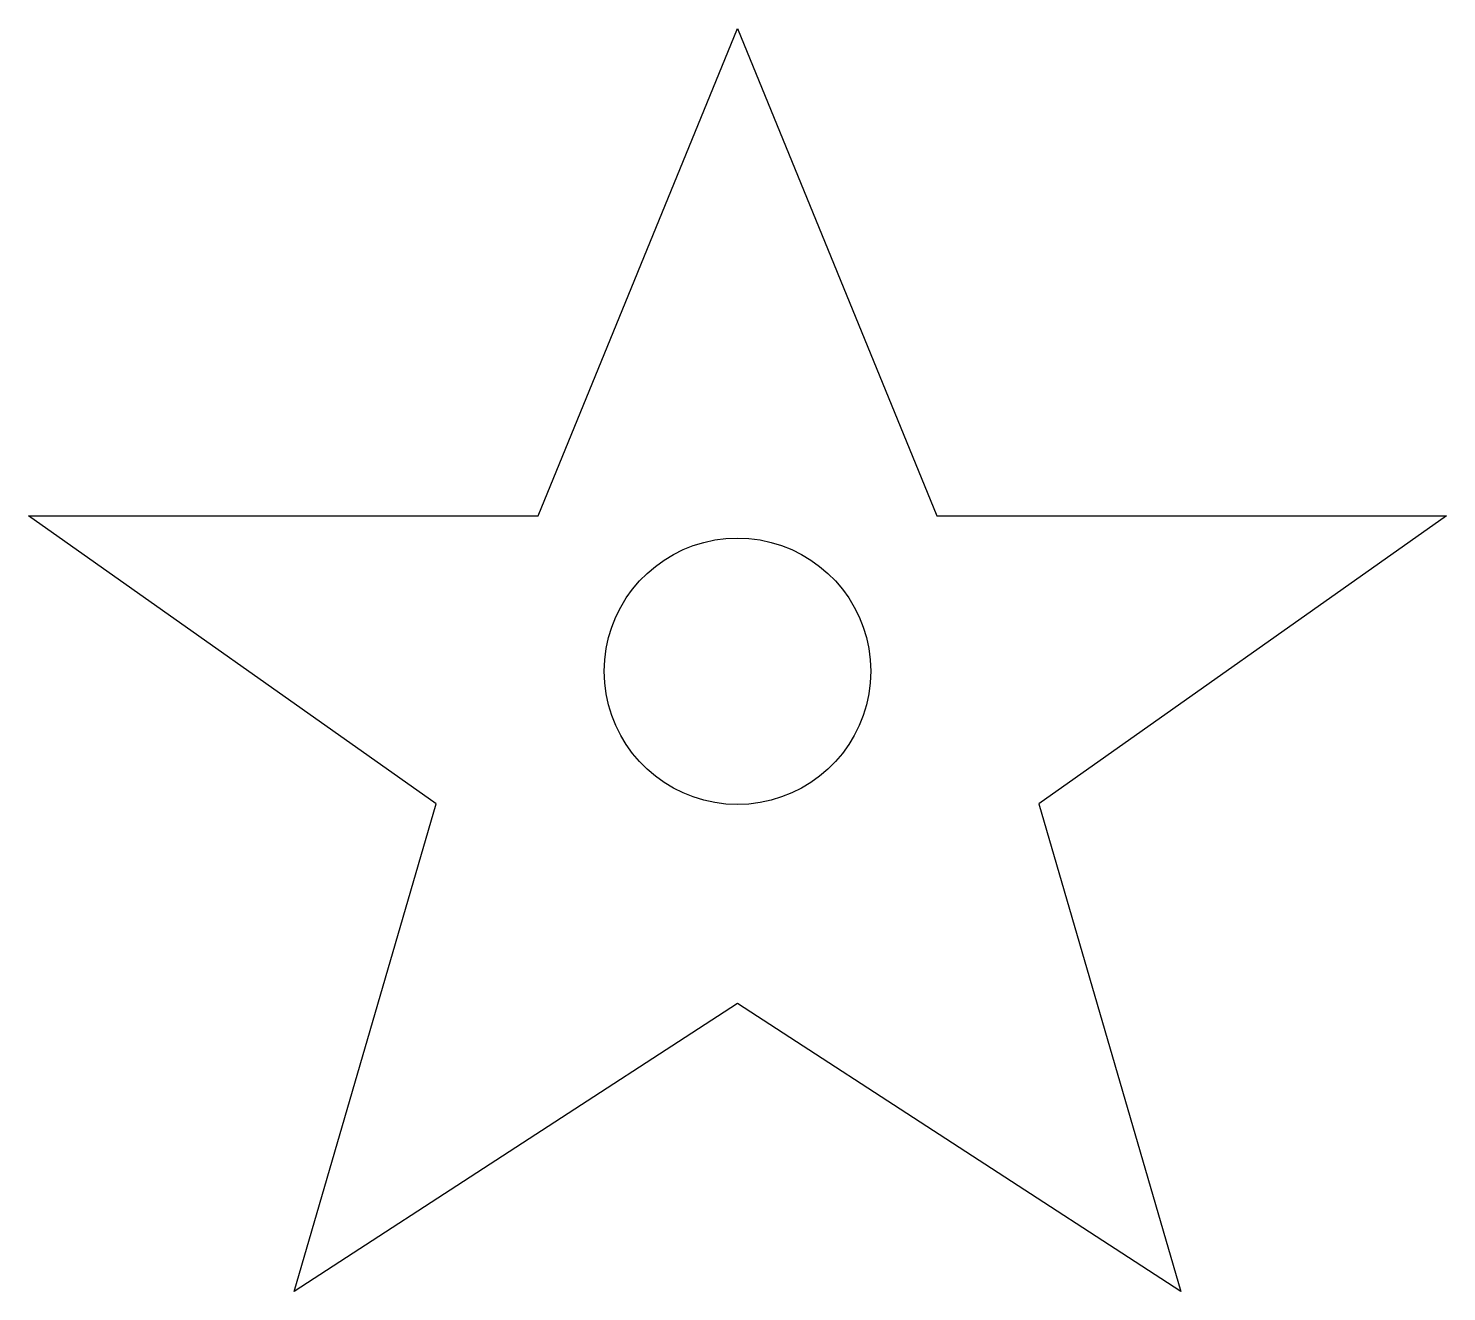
# Model space of a CAD drawing. Header units: millimetres. Extents: x 47 to 153, y 18 to 113.
import ezdxf

# ---------------------------------------------------------------- set-up
doc = ezdxf.new("R2010")
doc.units = ezdxf.units.MM
doc.layers.add('CUSTOM_INK_FFFFFF', color=1, linetype='CONTINUOUS')

msp = doc.modelspace()

# ---------------------------------------------------------------- linework, layer by layer
at = {"layer": 'CUSTOM_INK_FFFFFF'}
for points in [[(100.0433, 113.3867), (115.0633, 76.6667), (153.47, 76.6667), (122.75, 54.9633), (133.4333, 18.23), (100.0433, 39.9367), (66.65, 18.23), (77.3333, 54.9633), (46.6133, 76.6667), (85.02, 76.6667)], [(110.0767, 64.96), (110.0398, 64.094), (109.9313, 63.2484), (109.7542, 62.4263), (109.5113, 61.6307), (109.2059, 60.8646), (108.8408, 60.131), (108.4192, 59.4329), (107.9439, 58.7734), (107.418, 58.1554), (106.8446, 57.582), (106.2266, 57.0561), (105.5671, 56.5808), (104.869, 56.1592), (104.1354, 55.7941), (103.3693, 55.4887), (102.5737, 55.2458), (101.7516, 55.0687), (100.906, 54.9602), (100.04, 54.9233), (99.1745, 54.9602), (98.3293, 55.0687), (97.5076, 55.2458), (96.7124, 55.4887), (95.9466, 55.7941), (95.2132, 56.1592), (94.5154, 56.5808), (93.8561, 57.0561), (93.2382, 57.582), (92.6649, 58.1554), (92.1392, 58.7734), (91.664, 59.4329), (91.2424, 60.131), (90.8774, 60.8646), (90.572, 61.6307), (90.3292, 62.4263), (90.152, 63.2484), (90.0435, 64.094), (90.0067, 64.96), (90.0435, 65.826), (90.152, 66.6715), (90.3292, 67.4935), (90.572, 68.2889), (90.8774, 69.0548), (91.2424, 69.7882), (91.664, 70.4861), (92.1392, 71.1453), (92.6649, 71.7631), (93.2382, 72.3362), (93.8561, 72.8618), (94.5154, 73.3369), (95.2132, 73.7583), (95.9466, 74.1231), (96.7124, 74.4284), (97.5076, 74.671), (98.3293, 74.8481), (99.1745, 74.9565), (100.04, 74.9933), (100.906, 74.9565), (101.7516, 74.8481), (102.5737, 74.671), (103.3693, 74.4284), (104.1354, 74.1231), (104.869, 73.7583), (105.5671, 73.3369), (106.2266, 72.8618), (106.8446, 72.3362), (107.418, 71.7631), (107.9439, 71.1453), (108.4192, 70.4861), (108.8408, 69.7882), (109.2059, 69.0548), (109.5113, 68.2889), (109.7542, 67.4935), (109.9313, 66.6715), (110.0398, 65.826), (110.0767, 64.96)]]:
    msp.add_lwpolyline(points, close=True, dxfattribs=at)

doc.saveas('drawing.dxf')
